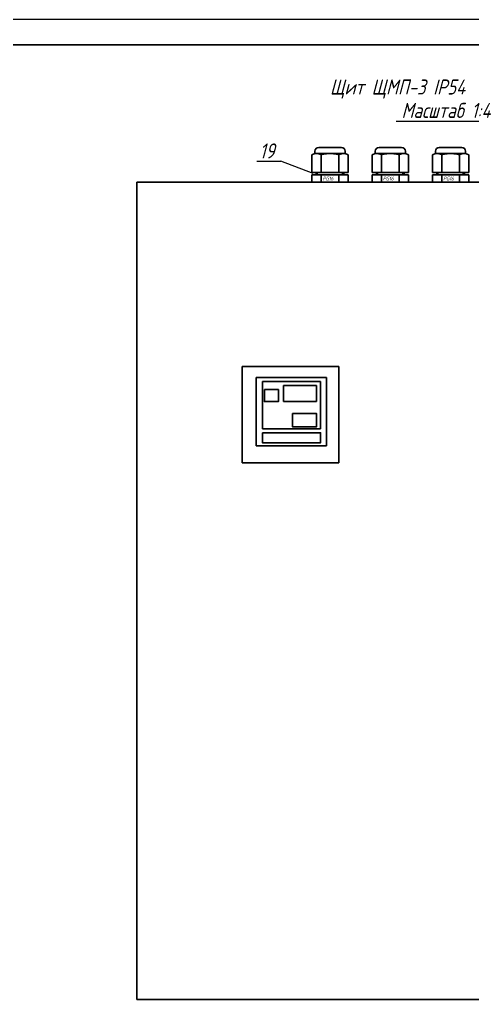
# Model space of a CAD drawing. Header units: millimetres. Extents: x -14 to 2659, y -2986 to -401.
# Drawn here: x 1947.6 to 2037.8, y -1313.7 to -1118.6 of the extents above; entities that cross this region are included whole.
import ezdxf

# ---------------------------------------------------------------- set-up
doc = ezdxf.new("R2010")
doc.units = ezdxf.units.MM
doc.layers.get('0').update_dxf_attribs({"lineweight": 20})
doc.layers.add('ссылки', color=7, linetype='Continuous')
doc.styles.add('GOST тип А', font='GOST_A.TTF', dxfattribs={"oblique": 15})

msp = doc.modelspace()

# ---------------------------------------------------------------- linework, layer by layer
at = {"color": 7}
for p, q in [((2250.82141, -1118.5807), (1631.57141, -1118.5807)), ((2022.64038, -1138.78731), (2046.61858, -1138.78731)), ((1994.87772, -1146.76539), (1999.63689, -1146.76539)), ((2006.10726, -1149.26359), (1999.63689, -1146.76539)), ((2006.96275, -1149.52685), (2006.96275, -1149.02685)), ((2011.96275, -1149.52685), (2011.96275, -1149.02685)), ((2018.96275, -1149.52685), (2018.96275, -1149.02685)), ((2023.96275, -1149.52685), (2023.96275, -1149.02685)), ((2030.96275, -1149.52685), (2030.96275, -1149.02685)), ((2035.96275, -1149.52685), (2035.96275, -1149.02685))]:
    msp.add_line(p, q, dxfattribs=at)
at = {"color": 7, "lineweight": 30}
for p, q in [((1651.57141, -1123.5807), (2245.82141, -1123.5807)), ((2005.83775, -1145.52685), (2006.46275, -1145.27685)), ((2006.46275, -1145.27685), (2006.46275, -1144.77685)), ((2012.46275, -1145.27685), (2006.46275, -1145.27685)), ((2011.71275, -1144.02685), (2007.21275, -1144.02685)), ((2007.71275, -1145.27685), (2007.71275, -1149.02685)), ((2011.21275, -1145.27685), (2011.21275, -1149.02685)), ((2012.46275, -1145.27685), (2012.46275, -1144.77685)), ((2013.08775, -1145.52685), (2012.46275, -1145.27685)), ((2017.83775, -1145.52685), (2018.46275, -1145.27685)), ((2018.46275, -1145.27685), (2018.46275, -1144.77685)), ((2024.46275, -1145.27685), (2018.46275, -1145.27685)), ((2023.71275, -1144.02685), (2019.21275, -1144.02685)), ((2019.71275, -1145.27685), (2019.71275, -1149.02685)), ((2023.21275, -1145.27685), (2023.21275, -1149.02685)), ((2024.46275, -1145.27685), (2024.46275, -1144.77685)), ((2025.08775, -1145.52685), (2024.46275, -1145.27685)), ((2029.83775, -1145.52685), (2030.46275, -1145.27685)), ((2030.46275, -1145.27685), (2030.46275, -1144.77685)), ((2036.46275, -1145.27685), (2030.46275, -1145.27685)), ((2035.71275, -1144.02685), (2031.21275, -1144.02685)), ((2031.71275, -1145.27685), (2031.71275, -1149.02685)), ((2035.21275, -1145.27685), (2035.21275, -1149.02685)), ((2036.46275, -1145.27685), (2036.46275, -1144.77685)), ((2037.08775, -1145.52685), (2036.46275, -1145.27685)), ((2005.83775, -1145.52685), (2005.83775, -1149.02685)), ((2013.08775, -1145.52685), (2013.08775, -1149.02685)), ((2017.83775, -1145.52685), (2017.83775, -1149.02685)), ((2025.08775, -1145.52685), (2025.08775, -1149.02685)), ((2029.83775, -1145.52685), (2029.83775, -1149.02685)), ((2037.08775, -1145.52685), (2037.08775, -1149.02685)), ((2005.83775, -1149.02685), (2013.08775, -1149.02685)), ((2006.71275, -1149.52685), (2006.71275, -1149.02685)), ((2012.21275, -1149.52685), (2012.21275, -1149.02685)), ((2017.83775, -1149.02685), (2025.08775, -1149.02685)), ((2018.71275, -1149.52685), (2018.71275, -1149.02685)), ((2024.21275, -1149.52685), (2024.21275, -1149.02685)), ((2029.83775, -1149.02685), (2037.08775, -1149.02685)), ((2030.71275, -1149.52685), (2030.71275, -1149.02685)), ((2036.21275, -1149.52685), (2036.21275, -1149.02685)), ((1970.99092, -1313.70816), (1970.99092, -1150.95816)), ((1970.99092, -1150.95816), (2095.99092, -1150.95816)), ((2005.83775, -1149.52685), (2005.83775, -1150.77685)), ((2005.83775, -1149.52685), (2013.08775, -1149.52685)), ((2007.71275, -1149.52685), (2007.71275, -1150.77685)), ((2011.21275, -1149.52685), (2011.21275, -1150.77685)), ((2013.08775, -1149.52685), (2013.08775, -1150.77685)), ((2017.83775, -1149.52685), (2017.83775, -1150.77685)), ((2017.83775, -1149.52685), (2025.08775, -1149.52685)), ((2019.71275, -1149.52685), (2019.71275, -1150.77685)), ((2023.21275, -1149.52685), (2023.21275, -1150.77685)), ((2025.08775, -1149.52685), (2025.08775, -1150.77685)), ((2029.83775, -1149.52685), (2029.83775, -1150.77685)), ((2029.83775, -1149.52685), (2037.08775, -1149.52685)), ((2031.71275, -1149.52685), (2031.71275, -1150.77685)), ((2035.21275, -1149.52685), (2035.21275, -1150.77685)), ((2037.08775, -1149.52685), (2037.08775, -1150.77685)), ((2095.99092, -1313.70816), (1970.99092, -1313.70816))]:
    msp.add_line(p, q, dxfattribs=at)
at = {"color": 250, "lineweight": 30}
for p, q in [((2001.5798, -1187.65183), (1991.9798, -1187.65183)), ((1991.9798, -1187.65183), (1991.9798, -1206.85183)), ((2011.1798, -1187.65183), (1991.9798, -1187.65183)), ((2011.1798, -1206.85183), (2011.1798, -1187.65183)), ((1994.7798, -1189.85183), (2008.7798, -1189.85183)), ((1994.7798, -1189.85183), (1994.7798, -1203.45183)), ((2008.7798, -1189.85183), (2008.7798, -1203.45183)), ((1995.9798, -1190.65183), (2007.5798, -1190.65183)), ((1995.9798, -1200.05183), (1995.9798, -1190.65183)), ((2000.1798, -1191.45183), (2000.1798, -1194.65183)), ((2006.7798, -1191.45183), (2000.1798, -1191.45183)), ((2006.7798, -1194.65183), (2006.7798, -1191.45183)), ((2007.5798, -1190.65183), (2007.5798, -1200.05183)), ((2000.1798, -1194.65183), (2006.7798, -1194.65183)), ((2007.5798, -1200.05183), (1995.9798, -1200.05183)), ((1995.1798, -1203.45183), (1994.7798, -1203.45183)), ((2008.7798, -1203.45183), (1995.1798, -1203.45183)), ((1995.1798, -1203.45183), (1995.1798, -1203.45183)), ((1991.9798, -1206.85183), (2011.1798, -1206.85183))]:
    msp.add_line(p, q, dxfattribs=at)
at = {"color": 250}
for p, q in [((1970.99092, -1313.70816), (2033.49092, -1313.70816)), ((2033.49092, -1313.70816), (1970.99092, -1313.70816)), ((2033.49092, -1313.70816), (2077.26909, -1313.70816))]:
    msp.add_line(p, q, dxfattribs=at)
at = {"color": 250, "lineweight": 30}
for points in [[(1996.3798, -1192.25183), (1999.1798, -1192.25183), (1999.1798, -1194.65183), (1996.3798, -1194.65183)], [(2001.9798, -1197.05183), (2006.7798, -1197.05183), (2006.7798, -1199.65183), (2001.9798, -1199.65183)], [(1995.9798, -1200.85183), (2007.5798, -1200.85183), (2007.5798, -1202.85183), (1995.9798, -1202.85183)]]:
    msp.add_lwpolyline(points, close=True, dxfattribs=at)
at = {"color": 7, "lineweight": 30}
for centre, start, end in [((2007.21275, -1144.77685), 90, 180), ((2011.71275, -1144.77685), 0, 90), ((2019.21275, -1144.77685), 90, 180), ((2023.71275, -1144.77685), 0, 90), ((2031.21275, -1144.77685), 90, 180), ((2035.71275, -1144.77685), 0, 90)]:
    msp.add_arc(centre, 0.75, start, end, dxfattribs=at)
for centre, major_axis, ratio, start_param, end_param in [((2006.77525, -1145.52685), (0.9375, 0), 0.266666667, 0, 1.570796327), ((2009.46275, -1145.52685), (-1.75, 0), 0.142857143, 3.141592654, 6.283185307), ((2012.15025, -1145.52685), (-0.9375, 0), 0.266666667, -1.570796327, 0), ((2018.77525, -1145.52685), (0.9375, 0), 0.266666667, 0, 1.570796327), ((2021.46275, -1145.52685), (-1.75, 0), 0.142857143, 3.141592654, 6.283185307), ((2024.15025, -1145.52685), (-0.9375, 0), 0.266666667, -1.570796327, 0), ((2030.77525, -1145.52685), (0.9375, 0), 0.266666667, 0, 1.570796327), ((2033.46275, -1145.52685), (-1.75, 0), 0.142857143, 3.141592654, 6.283185307), ((2036.15025, -1145.52685), (-0.9375, 0), 0.266666667, -1.570796327, 0)]:
    msp.add_ellipse(centre, major_axis=major_axis, ratio=ratio, start_param=start_param, end_param=end_param, dxfattribs=at)

# ---------------------------------------------------------------- texts
at = {"layer": 'ссылки', "color": 7, "style": 'GOST тип А', "oblique": 15}
for s, p in [('Щит ЩМП-3 IP54     Вид спереди', (2009.44501, -1133.50491)), ('Масштаб 1:4', (2023.69724, -1138.16956)), ('19', (1995.41204, -1146.23258))]:
    msp.add_text(s, height=3, dxfattribs=at).set_placement(p)
at = {"layer": 'ссылки', "color": 7, "lineweight": 30, "style": 'GOST тип А', "oblique": 15}
for p in [(2007.99119, -1150.61206), (2019.99119, -1150.61206), (2031.99119, -1150.61206)]:
    msp.add_text('PG16', height=0.75, dxfattribs=at).set_placement(p)

doc.saveas('drawing.dxf')
